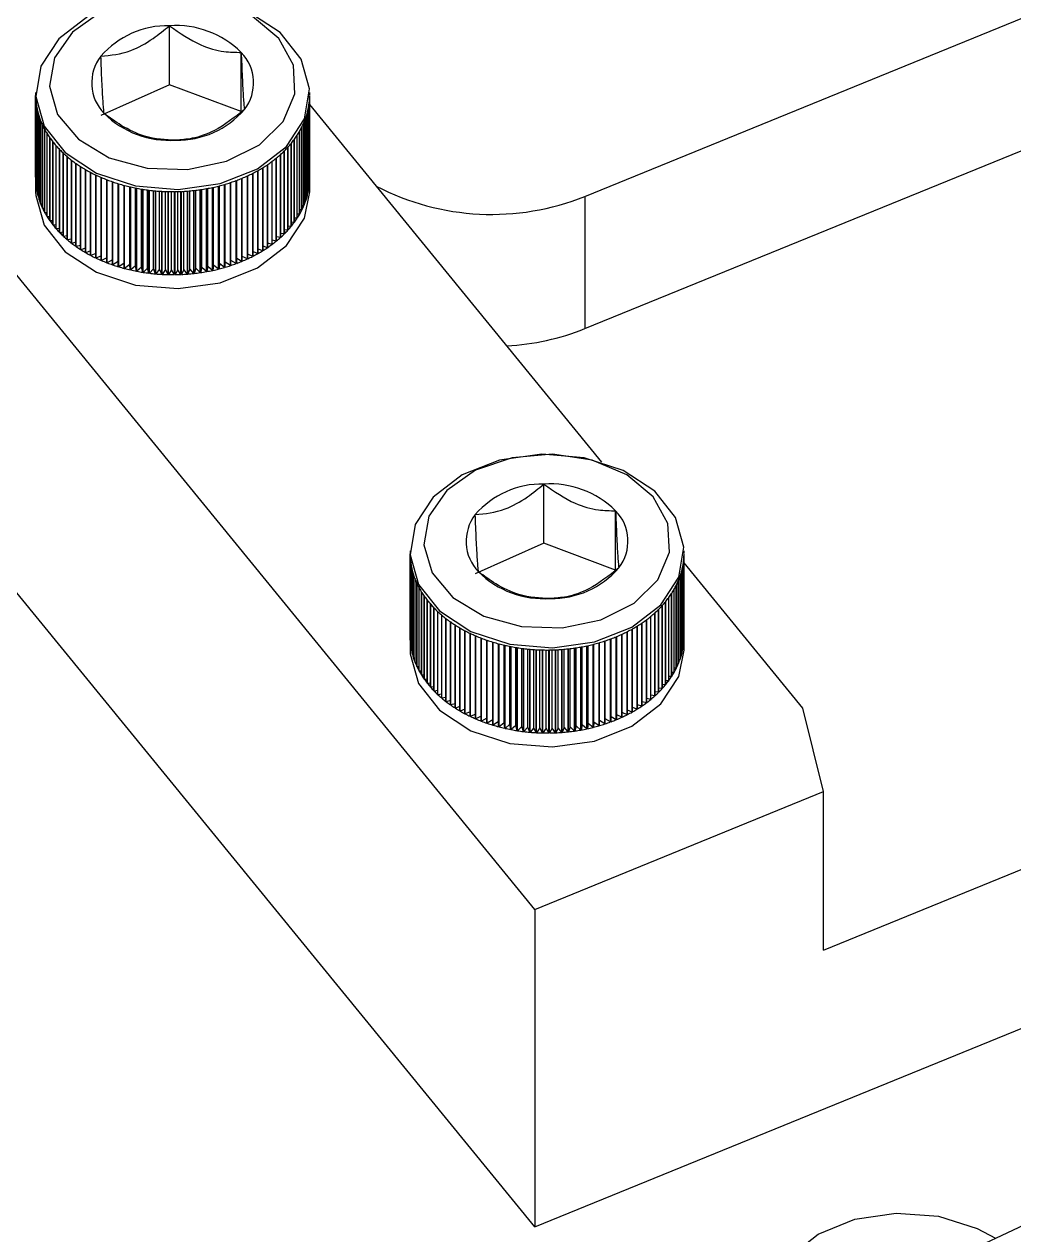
# Model space of a CAD drawing. Header units: inches. Extents: x -3.35 to 3.35, y -2.74 to 2.65.
# Drawn here: x -1.854 to -1.193, y 0.522 to 1.331 of the extents above; entities that cross this region are included whole.
import ezdxf

# ---------------------------------------------------------------- set-up
doc = ezdxf.new("R2010")
doc.units = ezdxf.units.IN
doc.header["$MEASUREMENT"] = 0

msp = doc.modelspace()

# ---------------------------------------------------------------- linework, layer by layer
at = {"color": 7, "linetype": 'Continuous', "lineweight": 25}
for p, q in [((-1.4794, 1.21558), (-0.74328, 1.5161)), ((-1.4794, 1.12719), (-0.74328, 1.42771)), ((-1.75682, 1.28999), (-1.75682, 1.32959)), ((-1.70892, 1.27216), (-1.70892, 1.31176)), ((-1.51296, 0.73929), (-1.96296, 1.29043)), ((-1.75682, 1.28999), (-1.8026, 1.26957)), ((-1.70892, 1.27216), (-1.75682, 1.28999)), ((-1.8462, 1.28487), (-1.8462, 1.28342)), ((-1.8462, 1.22839), (-1.8462, 1.28302)), ((-1.84614, 1.22556), (-1.84614, 1.281)), ((-1.84613, 1.22535), (-1.84613, 1.28079)), ((-1.84588, 1.22254), (-1.84588, 1.27797)), ((-1.84585, 1.22233), (-1.84585, 1.27776)), ((-1.66335, 1.22434), (-1.66335, 1.27978)), ((-1.66333, 1.22455), (-1.66333, 1.27999)), ((-1.66321, 1.22737), (-1.66321, 1.28281)), ((-1.6632, 1.28342), (-1.6632, 1.28487)), ((-1.6632, 1.22758), (-1.6632, 1.28302)), ((-1.84542, 1.21952), (-1.84542, 1.27496)), ((-1.84538, 1.21931), (-1.84538, 1.27475)), ((-1.84476, 1.21652), (-1.84476, 1.27196)), ((-1.8447, 1.21632), (-1.8447, 1.27175)), ((-1.66497, 1.21532), (-1.66497, 1.27076)), ((-1.66492, 1.21553), (-1.66492, 1.27097)), ((-1.66423, 1.21831), (-1.66423, 1.27375)), ((-1.66419, 1.21852), (-1.66419, 1.27395)), ((-1.66369, 1.22132), (-1.66369, 1.27676)), ((-1.66366, 1.22153), (-1.66366, 1.27697)), ((-1.46818, 1.03801), (-1.6632, 1.27686)), ((-1.8439, 1.21355), (-1.8439, 1.26899)), ((-1.84383, 1.21335), (-1.84383, 1.26878)), ((-1.84284, 1.21061), (-1.84284, 1.26605)), ((-1.84276, 1.21041), (-1.84276, 1.26585)), ((-1.84159, 1.20771), (-1.84159, 1.26315)), ((-1.8415, 1.20751), (-1.8415, 1.26295)), ((-1.66837, 1.20655), (-1.66837, 1.26199)), ((-1.66827, 1.20675), (-1.66827, 1.26219)), ((-1.66704, 1.20944), (-1.66704, 1.26487)), ((-1.66696, 1.20964), (-1.66696, 1.26507)), ((-1.66591, 1.21236), (-1.66591, 1.2678)), ((-1.66584, 1.21257), (-1.66584, 1.268)), ((-1.84015, 1.20485), (-1.84015, 1.26029)), ((-1.84005, 1.20466), (-1.84005, 1.26009)), ((-1.83853, 1.20205), (-1.83853, 1.25748)), ((-1.83841, 1.20185), (-1.83841, 1.25729)), ((-1.83671, 1.1993), (-1.83671, 1.25473)), ((-1.83658, 1.19911), (-1.83658, 1.25454)), ((-1.67347, 1.1982), (-1.67347, 1.25364)), ((-1.67334, 1.19839), (-1.67334, 1.25383)), ((-1.67159, 1.20093), (-1.67159, 1.25637)), ((-1.67146, 1.20112), (-1.67146, 1.25656)), ((-1.66989, 1.20371), (-1.66989, 1.25915)), ((-1.66977, 1.20391), (-1.66977, 1.25935)), ((-1.83472, 1.19661), (-1.83472, 1.25205)), ((-1.83458, 1.19642), (-1.83458, 1.25186)), ((-1.83255, 1.19399), (-1.83255, 1.24943)), ((-1.8324, 1.19381), (-1.8324, 1.24925)), ((-1.83022, 1.19145), (-1.83022, 1.24689)), ((-1.83005, 1.19127), (-1.83005, 1.24671)), ((-1.68018, 1.19044), (-1.68018, 1.24588)), ((-1.68001, 1.19062), (-1.68001, 1.24605)), ((-1.67777, 1.19296), (-1.67777, 1.24839)), ((-1.67761, 1.19313), (-1.67761, 1.24857)), ((-1.67554, 1.19554), (-1.67554, 1.25098)), ((-1.67539, 1.19573), (-1.67539, 1.25116)), ((-1.82771, 1.18899), (-1.82771, 1.24442)), ((-1.82753, 1.18882), (-1.82753, 1.24425)), ((-1.82505, 1.18661), (-1.82505, 1.24205)), ((-1.82485, 1.18645), (-1.82485, 1.24188)), ((-1.82223, 1.18432), (-1.82223, 1.23976)), ((-1.82202, 1.18417), (-1.82202, 1.2396)), ((-1.81926, 1.18213), (-1.81926, 1.23757)), ((-1.81905, 1.18198), (-1.81905, 1.23742)), ((-1.68836, 1.18343), (-1.68836, 1.23886)), ((-1.68816, 1.18358), (-1.68816, 1.23902)), ((-1.68548, 1.18567), (-1.68548, 1.24111)), ((-1.68529, 1.18583), (-1.68529, 1.24127)), ((-1.68275, 1.18802), (-1.68275, 1.24345)), ((-1.68257, 1.18818), (-1.68257, 1.24362)), ((-1.81615, 1.18004), (-1.81615, 1.23548)), ((-1.81593, 1.1799), (-1.81593, 1.23534)), ((-1.8129, 1.17806), (-1.8129, 1.2335)), ((-1.81267, 1.17793), (-1.81267, 1.23336)), ((-1.80953, 1.17619), (-1.80953, 1.23162)), ((-1.80929, 1.17606), (-1.80929, 1.2315)), ((-1.80603, 1.17443), (-1.80603, 1.22986)), ((-1.80579, 1.17431), (-1.80579, 1.22974)), ((-1.70481, 1.17375), (-1.70481, 1.22919)), ((-1.70457, 1.17386), (-1.70457, 1.2293)), ((-1.70127, 1.17546), (-1.70127, 1.2309)), ((-1.70103, 1.17558), (-1.70103, 1.23102)), ((-1.69785, 1.17729), (-1.69785, 1.23273)), ((-1.69762, 1.17742), (-1.69762, 1.23286)), ((-1.69455, 1.17923), (-1.69455, 1.23467)), ((-1.69433, 1.17937), (-1.69433, 1.23481)), ((-1.69139, 1.18128), (-1.69139, 1.23671)), ((-1.69117, 1.18142), (-1.69117, 1.23686)), ((-1.84614, 1.22837), (-1.8462, 1.22839)), ((-1.8462, 1.22799), (-1.8462, 1.21862)), ((-1.84588, 1.22529), (-1.84613, 1.22535)), ((-1.84542, 1.22223), (-1.84585, 1.22233)), ((-1.80243, 1.17278), (-1.80243, 1.22822)), ((-1.80217, 1.17267), (-1.80217, 1.22811)), ((-1.79871, 1.17126), (-1.79871, 1.2267)), ((-1.79845, 1.17116), (-1.79845, 1.2266)), ((-1.79491, 1.16987), (-1.79491, 1.2253)), ((-1.79464, 1.16977), (-1.79464, 1.22521)), ((-1.79101, 1.1686), (-1.79101, 1.22403)), ((-1.79074, 1.16851), (-1.79074, 1.22395)), ((-1.78718, 1.17097), (-1.78718, 1.22294)), ((-1.78703, 1.16746), (-1.78703, 1.2229)), ((-1.78675, 1.16738), (-1.78675, 1.22282)), ((-1.78337, 1.16996), (-1.78337, 1.22198)), ((-1.78299, 1.16645), (-1.78299, 1.22189)), ((-1.7827, 1.16639), (-1.7827, 1.22183)), ((-1.77949, 1.16907), (-1.77949, 1.22114)), ((-1.72807, 1.16609), (-1.72807, 1.22152)), ((-1.72779, 1.16615), (-1.72779, 1.22159)), ((-1.72733, 1.16965), (-1.72733, 1.22169)), ((-1.724, 1.16704), (-1.724, 1.22247)), ((-1.72372, 1.16711), (-1.72372, 1.22255)), ((-1.72349, 1.17062), (-1.72349, 1.2226)), ((-1.71999, 1.16812), (-1.71999, 1.22356)), ((-1.71972, 1.1682), (-1.71972, 1.22364)), ((-1.71606, 1.16934), (-1.71606, 1.22478)), ((-1.71579, 1.16943), (-1.71579, 1.22486)), ((-1.71222, 1.17068), (-1.71222, 1.22612)), ((-1.71195, 1.17078), (-1.71195, 1.22622)), ((-1.70846, 1.17215), (-1.70846, 1.22759)), ((-1.70821, 1.17226), (-1.70821, 1.2277)), ((-1.66369, 1.22132), (-1.66419, 1.22121)), ((-1.66335, 1.22434), (-1.66366, 1.22427)), ((-1.66321, 1.22737), (-1.66333, 1.22734)), ((-1.6632, 1.21862), (-1.6632, 1.22799)), ((-1.84476, 1.2192), (-1.84538, 1.21931)), ((-1.8439, 1.2162), (-1.8447, 1.21632)), ((-1.84284, 1.21323), (-1.84383, 1.21335)), ((-1.77888, 1.16558), (-1.77888, 1.22102)), ((-1.77859, 1.16553), (-1.77859, 1.22097)), ((-1.77556, 1.16832), (-1.77556, 1.22043)), ((-1.77471, 1.16485), (-1.77471, 1.22029)), ((-1.77442, 1.16481), (-1.77442, 1.22024)), ((-1.77158, 1.16769), (-1.77158, 1.21983)), ((-1.77051, 1.16426), (-1.77051, 1.2197)), ((-1.77021, 1.16422), (-1.77021, 1.21966)), ((-1.76756, 1.1672), (-1.76756, 1.21937)), ((-1.76626, 1.1638), (-1.76626, 1.21924)), ((-1.76597, 1.16378), (-1.76597, 1.21922)), ((-1.76352, 1.16684), (-1.76352, 1.21902)), ((-1.762, 1.16349), (-1.762, 1.21893)), ((-1.7617, 1.16348), (-1.7617, 1.21891)), ((-1.75946, 1.16661), (-1.75946, 1.21881)), ((-1.75771, 1.16332), (-1.75771, 1.21876)), ((-1.75742, 1.16331), (-1.75742, 1.21875)), ((-1.75538, 1.16652), (-1.75538, 1.21872)), ((-1.75342, 1.16329), (-1.75342, 1.21873)), ((-1.75313, 1.1633), (-1.75313, 1.21873)), ((-1.75131, 1.16657), (-1.75131, 1.21877)), ((-1.74914, 1.16341), (-1.74914, 1.21884)), ((-1.74884, 1.16342), (-1.74884, 1.21886)), ((-1.74724, 1.16675), (-1.74724, 1.21894)), ((-1.74486, 1.16366), (-1.74486, 1.2191)), ((-1.74457, 1.16368), (-1.74457, 1.21912)), ((-1.74319, 1.16706), (-1.74319, 1.21924)), ((-1.74061, 1.16406), (-1.74061, 1.2195)), ((-1.74031, 1.16409), (-1.74031, 1.21953)), ((-1.73916, 1.16751), (-1.73916, 1.21966)), ((-1.73639, 1.1646), (-1.73639, 1.22003)), ((-1.73609, 1.16464), (-1.73609, 1.22008)), ((-1.73517, 1.16809), (-1.73517, 1.22021)), ((-1.7322, 1.16527), (-1.7322, 1.22071)), ((-1.73192, 1.16532), (-1.73192, 1.22076)), ((-1.73122, 1.16881), (-1.73122, 1.22089)), ((-1.66497, 1.21532), (-1.66584, 1.2152)), ((-1.66423, 1.21831), (-1.66492, 1.21819)), ((-1.4794, 1.21558), (-1.4794, 1.12719)), ((-1.84159, 1.21031), (-1.84276, 1.21041)), ((-1.84015, 1.20744), (-1.8415, 1.20751)), ((-1.66837, 1.20655), (-1.66977, 1.2065)), ((-1.66704, 1.20944), (-1.66827, 1.20935)), ((-1.66591, 1.21236), (-1.66696, 1.21225)), ((-1.83853, 1.20463), (-1.84005, 1.20466)), ((-1.83671, 1.20188), (-1.83841, 1.20185)), ((-1.83472, 1.1992), (-1.83658, 1.19911)), ((-1.67347, 1.1982), (-1.67539, 1.19832)), ((-1.67159, 1.20093), (-1.67334, 1.20098)), ((-1.66989, 1.20371), (-1.67146, 1.20371)), ((-1.83255, 1.19659), (-1.83458, 1.19642)), ((-1.83022, 1.19407), (-1.8324, 1.19381)), ((-1.82771, 1.19163), (-1.83005, 1.19127)), ((-1.82505, 1.18928), (-1.82753, 1.18882)), ((-1.68018, 1.19044), (-1.68257, 1.19084)), ((-1.67777, 1.19296), (-1.68001, 1.19324)), ((-1.67554, 1.19554), (-1.67761, 1.19574)), ((-1.82223, 1.18703), (-1.82485, 1.18645)), ((-1.81926, 1.18489), (-1.82202, 1.18417)), ((-1.81615, 1.18285), (-1.81905, 1.18198)), ((-1.8129, 1.18093), (-1.81593, 1.1799)), ((-1.69139, 1.18128), (-1.69433, 1.18219)), ((-1.68836, 1.18343), (-1.69117, 1.18419)), ((-1.68548, 1.18567), (-1.68816, 1.18631)), ((-1.68275, 1.18802), (-1.68529, 1.18852)), ((-1.80953, 1.17912), (-1.81267, 1.17793)), ((-1.80603, 1.17744), (-1.80929, 1.17606)), ((-1.80243, 1.17589), (-1.80579, 1.17431)), ((-1.79871, 1.17447), (-1.80217, 1.17267)), ((-1.79491, 1.17319), (-1.79845, 1.17116)), ((-1.71222, 1.17068), (-1.71579, 1.1728)), ((-1.70846, 1.17215), (-1.71195, 1.17403)), ((-1.70481, 1.17375), (-1.70821, 1.1754)), ((-1.70127, 1.17546), (-1.70457, 1.17691)), ((-1.69785, 1.17729), (-1.70103, 1.17855)), ((-1.69455, 1.17923), (-1.69762, 1.18031)), ((-1.79101, 1.17206), (-1.79464, 1.16977)), ((-1.78718, 1.17097), (-1.79074, 1.16851)), ((-1.78703, 1.16746), (-1.78718, 1.17097)), ((-1.78337, 1.16996), (-1.78675, 1.16738)), ((-1.78299, 1.16645), (-1.78337, 1.16996)), ((-1.77949, 1.16907), (-1.7827, 1.16639)), ((-1.77888, 1.16558), (-1.77949, 1.16907)), ((-1.77556, 1.16832), (-1.77859, 1.16553)), ((-1.77471, 1.16485), (-1.77556, 1.16832)), ((-1.77158, 1.16769), (-1.77442, 1.16481)), ((-1.77051, 1.16426), (-1.77158, 1.16769)), ((-1.76756, 1.1672), (-1.77021, 1.16422)), ((-1.76626, 1.1638), (-1.76756, 1.1672)), ((-1.76352, 1.16684), (-1.76597, 1.16378)), ((-1.762, 1.16349), (-1.76352, 1.16684)), ((-1.75946, 1.16661), (-1.7617, 1.16348)), ((-1.75771, 1.16332), (-1.75946, 1.16661)), ((-1.75538, 1.16652), (-1.75742, 1.16331)), ((-1.75342, 1.16329), (-1.75538, 1.16652)), ((-1.75131, 1.16657), (-1.75313, 1.1633)), ((-1.74914, 1.16341), (-1.75131, 1.16657)), ((-1.74724, 1.16675), (-1.74884, 1.16342)), ((-1.74486, 1.16366), (-1.74724, 1.16675)), ((-1.74319, 1.16706), (-1.74457, 1.16368)), ((-1.74061, 1.16406), (-1.74319, 1.16706)), ((-1.73916, 1.16751), (-1.74031, 1.16409)), ((-1.73639, 1.1646), (-1.73916, 1.16751)), ((-1.73517, 1.16809), (-1.73609, 1.16464)), ((-1.7322, 1.16527), (-1.73517, 1.16809)), ((-1.73122, 1.16881), (-1.73192, 1.16532)), ((-1.72807, 1.16609), (-1.73122, 1.16881)), ((-1.72733, 1.16965), (-1.72779, 1.16615)), ((-1.724, 1.16704), (-1.72733, 1.16965)), ((-1.72349, 1.17062), (-1.72372, 1.16711)), ((-1.71999, 1.16812), (-1.72349, 1.17062)), ((-1.71606, 1.16934), (-1.71972, 1.17171)), ((-1.32009, 0.71196), (-0.32416, 1.11855)), ((-1.51296, 0.52716), (-1.96296, 1.0783)), ((-1.50682, 0.9838), (-1.50682, 1.0234)), ((-1.45892, 0.96597), (-1.45892, 1.00557)), ((-1.5962, 0.97869), (-1.5962, 0.97724)), ((-1.50682, 0.9838), (-1.5526, 0.96339)), ((-1.45892, 0.96597), (-1.50682, 0.9838)), ((-1.4132, 0.97724), (-1.4132, 0.97869)), ((-1.5962, 0.9222), (-1.5962, 0.97684)), ((-1.59614, 0.91938), (-1.59614, 0.97482)), ((-1.59613, 0.91917), (-1.59613, 0.97461)), ((-1.59588, 0.91635), (-1.59588, 0.97179)), ((-1.59585, 0.91614), (-1.59585, 0.97158)), ((-1.41369, 0.91513), (-1.41369, 0.97057)), ((-1.41366, 0.91534), (-1.41366, 0.97078)), ((-1.41335, 0.91816), (-1.41335, 0.97359)), ((-1.41333, 0.91837), (-1.41333, 0.9738)), ((-1.41321, 0.92119), (-1.41321, 0.97662)), ((-1.4132, 0.9214), (-1.4132, 0.97684)), ((-1.33395, 0.87361), (-1.4132, 0.97068)), ((-1.59542, 0.91333), (-1.59542, 0.96877)), ((-1.59538, 0.91313), (-1.59538, 0.96856)), ((-1.59476, 0.91034), (-1.59476, 0.96577)), ((-1.5947, 0.91013), (-1.5947, 0.96557)), ((-1.5939, 0.90737), (-1.5939, 0.9628)), ((-1.59383, 0.90716), (-1.59383, 0.9626)), ((-1.41497, 0.90914), (-1.41497, 0.96457)), ((-1.41492, 0.90934), (-1.41492, 0.96478)), ((-1.41423, 0.91212), (-1.41423, 0.96756)), ((-1.41419, 0.91233), (-1.41419, 0.96777)), ((-1.59284, 0.90443), (-1.59284, 0.95986)), ((-1.59276, 0.90422), (-1.59276, 0.95966)), ((-1.59159, 0.90152), (-1.59159, 0.95696)), ((-1.5915, 0.90132), (-1.5915, 0.95676)), ((-1.41837, 0.90036), (-1.41837, 0.9558)), ((-1.41827, 0.90056), (-1.41827, 0.956)), ((-1.41704, 0.90325), (-1.41704, 0.95869)), ((-1.41696, 0.90345), (-1.41696, 0.95889)), ((-1.41591, 0.90618), (-1.41591, 0.96161)), ((-1.41584, 0.90638), (-1.41584, 0.96182)), ((-1.59015, 0.89867), (-1.59015, 0.9541)), ((-1.59005, 0.89847), (-1.59005, 0.95391)), ((-1.58853, 0.89586), (-1.58853, 0.9513)), ((-1.58841, 0.89567), (-1.58841, 0.9511)), ((-1.58671, 0.89311), (-1.58671, 0.94855)), ((-1.58658, 0.89292), (-1.58658, 0.94836)), ((-1.42347, 0.89202), (-1.42347, 0.94745)), ((-1.42334, 0.8922), (-1.42334, 0.94764)), ((-1.42159, 0.89474), (-1.42159, 0.95018)), ((-1.42146, 0.89493), (-1.42146, 0.95037)), ((-1.41989, 0.89753), (-1.41989, 0.95296)), ((-1.41977, 0.89772), (-1.41977, 0.95316)), ((-1.58472, 0.89042), (-1.58472, 0.94586)), ((-1.58458, 0.89024), (-1.58458, 0.94568)), ((-1.58255, 0.8878), (-1.58255, 0.94324)), ((-1.5824, 0.88763), (-1.5824, 0.94306)), ((-1.58022, 0.88526), (-1.58022, 0.9407)), ((-1.58005, 0.88509), (-1.58005, 0.94053)), ((-1.57771, 0.8828), (-1.57771, 0.93824)), ((-1.57753, 0.88263), (-1.57753, 0.93807)), ((-1.43018, 0.88426), (-1.43018, 0.9397)), ((-1.43001, 0.88443), (-1.43001, 0.93987)), ((-1.42777, 0.88677), (-1.42777, 0.94221)), ((-1.42761, 0.88695), (-1.42761, 0.94238)), ((-1.42554, 0.88936), (-1.42554, 0.94479)), ((-1.42539, 0.88954), (-1.42539, 0.94498)), ((-1.57505, 0.88042), (-1.57505, 0.93586)), ((-1.57485, 0.88026), (-1.57485, 0.9357)), ((-1.57223, 0.87814), (-1.57223, 0.93357)), ((-1.57202, 0.87798), (-1.57202, 0.93342)), ((-1.56926, 0.87595), (-1.56926, 0.93138)), ((-1.56905, 0.8758), (-1.56905, 0.93124)), ((-1.44139, 0.87509), (-1.44139, 0.93053)), ((-1.44117, 0.87524), (-1.44117, 0.93067)), ((-1.43836, 0.87724), (-1.43836, 0.93268)), ((-1.43816, 0.87739), (-1.43816, 0.93283)), ((-1.43548, 0.87949), (-1.43548, 0.93493)), ((-1.43529, 0.87965), (-1.43529, 0.93509)), ((-1.43275, 0.88183), (-1.43275, 0.93727)), ((-1.43257, 0.882), (-1.43257, 0.93743)), ((-1.59614, 0.92218), (-1.5962, 0.9222)), ((-1.56615, 0.87386), (-1.56615, 0.92929)), ((-1.56593, 0.87372), (-1.56593, 0.92915)), ((-1.5629, 0.87187), (-1.5629, 0.92731)), ((-1.56267, 0.87174), (-1.56267, 0.92718)), ((-1.55953, 0.87), (-1.55953, 0.92544)), ((-1.55929, 0.86987), (-1.55929, 0.92531)), ((-1.55603, 0.86824), (-1.55603, 0.92368)), ((-1.55579, 0.86812), (-1.55579, 0.92356)), ((-1.55243, 0.8666), (-1.55243, 0.92203)), ((-1.55217, 0.86649), (-1.55217, 0.92192)), ((-1.45481, 0.86756), (-1.45481, 0.923)), ((-1.45457, 0.86768), (-1.45457, 0.92311)), ((-1.45127, 0.86928), (-1.45127, 0.92471)), ((-1.45103, 0.8694), (-1.45103, 0.92484)), ((-1.44785, 0.8711), (-1.44785, 0.92654)), ((-1.44762, 0.87124), (-1.44762, 0.92667)), ((-1.44455, 0.87304), (-1.44455, 0.92848)), ((-1.44433, 0.87318), (-1.44433, 0.92862)), ((-1.5962, 0.9218), (-1.5962, 0.91243)), ((-1.59588, 0.9191), (-1.59613, 0.91917)), ((-1.59542, 0.91604), (-1.59585, 0.91614)), ((-1.54871, 0.86508), (-1.54871, 0.92051)), ((-1.54845, 0.86497), (-1.54845, 0.92041)), ((-1.54491, 0.86368), (-1.54491, 0.91912)), ((-1.54464, 0.86359), (-1.54464, 0.91902)), ((-1.54101, 0.86241), (-1.54101, 0.91785)), ((-1.54074, 0.86233), (-1.54074, 0.91776)), ((-1.53718, 0.86479), (-1.53718, 0.91675)), ((-1.53703, 0.86127), (-1.53703, 0.91671)), ((-1.53675, 0.8612), (-1.53675, 0.91664)), ((-1.53337, 0.86377), (-1.53337, 0.91579)), ((-1.53299, 0.86027), (-1.53299, 0.91571)), ((-1.5327, 0.8602), (-1.5327, 0.91564)), ((-1.52949, 0.86289), (-1.52949, 0.91496)), ((-1.52888, 0.8594), (-1.52888, 0.91484)), ((-1.52859, 0.85934), (-1.52859, 0.91478)), ((-1.52556, 0.86213), (-1.52556, 0.91424)), ((-1.52471, 0.85867), (-1.52471, 0.9141)), ((-1.52442, 0.85862), (-1.52442, 0.91406)), ((-1.48639, 0.85841), (-1.48639, 0.91385)), ((-1.48609, 0.85845), (-1.48609, 0.91389)), ((-1.48517, 0.86191), (-1.48517, 0.91403)), ((-1.4822, 0.85909), (-1.4822, 0.91452)), ((-1.48192, 0.85914), (-1.48192, 0.91458)), ((-1.48122, 0.86262), (-1.48122, 0.9147)), ((-1.47807, 0.8599), (-1.47807, 0.91534)), ((-1.47779, 0.85996), (-1.47779, 0.9154)), ((-1.47733, 0.86346), (-1.47733, 0.9155)), ((-1.474, 0.86085), (-1.474, 0.91629)), ((-1.47372, 0.86092), (-1.47372, 0.91636)), ((-1.47349, 0.86443), (-1.47349, 0.91642)), ((-1.46999, 0.86194), (-1.46999, 0.91737)), ((-1.46972, 0.86202), (-1.46972, 0.91745)), ((-1.46606, 0.86315), (-1.46606, 0.91859)), ((-1.46579, 0.86324), (-1.46579, 0.91868)), ((-1.46222, 0.8645), (-1.46222, 0.91993)), ((-1.46195, 0.8646), (-1.46195, 0.92003)), ((-1.45846, 0.86597), (-1.45846, 0.92141)), ((-1.45821, 0.86608), (-1.45821, 0.92151)), ((-1.41369, 0.91513), (-1.41419, 0.91503)), ((-1.41335, 0.91816), (-1.41366, 0.91808)), ((-1.41321, 0.92119), (-1.41333, 0.92115)), ((-1.4132, 0.91243), (-1.4132, 0.9218)), ((-1.59476, 0.91301), (-1.59538, 0.91313)), ((-1.5939, 0.91001), (-1.5947, 0.91013)), ((-1.59284, 0.90705), (-1.59383, 0.90716)), ((-1.52158, 0.8615), (-1.52158, 0.91365)), ((-1.52051, 0.85807), (-1.52051, 0.91351)), ((-1.52021, 0.85804), (-1.52021, 0.91347)), ((-1.51756, 0.86101), (-1.51756, 0.91318)), ((-1.51626, 0.85762), (-1.51626, 0.91306)), ((-1.51597, 0.85759), (-1.51597, 0.91303)), ((-1.51352, 0.86065), (-1.51352, 0.91284)), ((-1.512, 0.85731), (-1.512, 0.91274)), ((-1.5117, 0.85729), (-1.5117, 0.91273)), ((-1.50946, 0.86043), (-1.50946, 0.91262)), ((-1.50771, 0.85713), (-1.50771, 0.91257)), ((-1.50742, 0.85713), (-1.50742, 0.91257)), ((-1.50538, 0.86034), (-1.50538, 0.91254)), ((-1.50342, 0.85711), (-1.50342, 0.91254)), ((-1.50313, 0.85711), (-1.50313, 0.91255)), ((-1.50131, 0.86038), (-1.50131, 0.91258)), ((-1.49914, 0.85722), (-1.49914, 0.91266)), ((-1.49884, 0.85723), (-1.49884, 0.91267)), ((-1.49724, 0.86056), (-1.49724, 0.91275)), ((-1.49486, 0.85747), (-1.49486, 0.91291)), ((-1.49457, 0.8575), (-1.49457, 0.91294)), ((-1.49319, 0.86088), (-1.49319, 0.91305)), ((-1.49061, 0.85787), (-1.49061, 0.91331)), ((-1.49031, 0.8579), (-1.49031, 0.91334)), ((-1.48916, 0.86132), (-1.48916, 0.91348)), ((-1.41591, 0.90618), (-1.41696, 0.90606)), ((-1.41497, 0.90914), (-1.41584, 0.90901)), ((-1.41423, 0.91212), (-1.41492, 0.912)), ((-1.59159, 0.90413), (-1.59276, 0.90422)), ((-1.59015, 0.90126), (-1.5915, 0.90132)), ((-1.58853, 0.89844), (-1.59005, 0.89847)), ((-1.41837, 0.90036), (-1.41977, 0.90031)), ((-1.41704, 0.90325), (-1.41827, 0.90316)), ((-1.58671, 0.8957), (-1.58841, 0.89567)), ((-1.58472, 0.89301), (-1.58658, 0.89292)), ((-1.58255, 0.89041), (-1.58458, 0.89024)), ((-1.42554, 0.88936), (-1.42761, 0.88956)), ((-1.42347, 0.89202), (-1.42539, 0.89214)), ((-1.42159, 0.89474), (-1.42334, 0.89479)), ((-1.41989, 0.89753), (-1.42146, 0.89752)), ((-1.58022, 0.88788), (-1.5824, 0.88763)), ((-1.57771, 0.88544), (-1.58005, 0.88509)), ((-1.57505, 0.8831), (-1.57753, 0.88263)), ((-1.43275, 0.88183), (-1.43529, 0.88233)), ((-1.43018, 0.88426), (-1.43257, 0.88465)), ((-1.42777, 0.88677), (-1.43001, 0.88706)), ((-1.57223, 0.88085), (-1.57485, 0.88026)), ((-1.56926, 0.8787), (-1.57202, 0.87798)), ((-1.56615, 0.87666), (-1.56905, 0.8758)), ((-1.5629, 0.87474), (-1.56593, 0.87372)), ((-1.44455, 0.87304), (-1.44762, 0.87412)), ((-1.44139, 0.87509), (-1.44433, 0.87601)), ((-1.43836, 0.87724), (-1.44117, 0.87801)), ((-1.43548, 0.87949), (-1.43816, 0.88012)), ((-1.32009, 0.81803), (-1.33395, 0.87361)), ((-1.55953, 0.87293), (-1.56267, 0.87174)), ((-1.55603, 0.87125), (-1.55929, 0.86987)), ((-1.55243, 0.8697), (-1.55579, 0.86812)), ((-1.54871, 0.86828), (-1.55217, 0.86649)), ((-1.54491, 0.86701), (-1.54845, 0.86497)), ((-1.54101, 0.86587), (-1.54464, 0.86359)), ((-1.46606, 0.86315), (-1.46972, 0.86553)), ((-1.46222, 0.8645), (-1.46579, 0.86661)), ((-1.45846, 0.86597), (-1.46195, 0.86784)), ((-1.45481, 0.86756), (-1.45821, 0.86921)), ((-1.45127, 0.86928), (-1.45457, 0.87072)), ((-1.44785, 0.8711), (-1.45103, 0.87236)), ((-1.53718, 0.86479), (-1.54074, 0.86233)), ((-1.53703, 0.86127), (-1.53718, 0.86479)), ((-1.53337, 0.86377), (-1.53675, 0.8612)), ((-1.53299, 0.86027), (-1.53337, 0.86377)), ((-1.52949, 0.86289), (-1.5327, 0.8602)), ((-1.52888, 0.8594), (-1.52949, 0.86289)), ((-1.52556, 0.86213), (-1.52859, 0.85934)), ((-1.52471, 0.85867), (-1.52556, 0.86213)), ((-1.52158, 0.8615), (-1.52442, 0.85862)), ((-1.52051, 0.85807), (-1.52158, 0.8615)), ((-1.51756, 0.86101), (-1.52021, 0.85804)), ((-1.51626, 0.85762), (-1.51756, 0.86101)), ((-1.51352, 0.86065), (-1.51597, 0.85759)), ((-1.512, 0.85731), (-1.51352, 0.86065)), ((-1.50946, 0.86043), (-1.5117, 0.85729)), ((-1.50771, 0.85713), (-1.50946, 0.86043)), ((-1.50538, 0.86034), (-1.50742, 0.85713)), ((-1.50342, 0.85711), (-1.50538, 0.86034)), ((-1.50131, 0.86038), (-1.50313, 0.85711)), ((-1.49914, 0.85722), (-1.50131, 0.86038)), ((-1.49724, 0.86056), (-1.49884, 0.85723)), ((-1.49486, 0.85747), (-1.49724, 0.86056)), ((-1.49319, 0.86088), (-1.49457, 0.8575)), ((-1.49061, 0.85787), (-1.49319, 0.86088)), ((-1.48916, 0.86132), (-1.49031, 0.8579)), ((-1.48639, 0.85841), (-1.48916, 0.86132)), ((-1.48517, 0.86191), (-1.48609, 0.85845)), ((-1.4822, 0.85909), (-1.48517, 0.86191)), ((-1.48122, 0.86262), (-1.48192, 0.85914)), ((-1.47807, 0.8599), (-1.48122, 0.86262)), ((-1.47733, 0.86346), (-1.47779, 0.85996)), ((-1.474, 0.86085), (-1.47733, 0.86346)), ((-1.47349, 0.86443), (-1.47372, 0.86092)), ((-1.46999, 0.86194), (-1.47349, 0.86443)), ((-1.51296, 0.73929), (-1.32009, 0.81803)), ((-1.32009, 0.71196), (-1.32009, 0.81803)), ((-1.51296, 0.52716), (-0.94428, 0.75932)), ((-1.51296, 0.73929), (-1.51296, 0.52716)), ((-1.02636, 0.60382), (-1.75322, 0.26142))]:
    msp.add_line(p, q, dxfattribs=at)
at = {"color": 7, "linetype": 'Continuous', "lineweight": 25, "flags": 128}
for points in [[(-1.84613, 1.28235), (-1.84055, 1.26249), (-1.82657, 1.24483), (-1.80555, 1.23108), (-1.77956, 1.22261), (-1.75113, 1.22022), (-1.72305, 1.22417), (-1.69807, 1.23405), (-1.67863, 1.24892), (-1.66664, 1.2673), (-1.66327, 1.2874), (-1.66885, 1.30725), (-1.68283, 1.32492), (-1.70385, 1.33866), (-1.72985, 1.34714), (-1.75828, 1.34952), (-1.78635, 1.34558), (-1.81133, 1.33569), (-1.83077, 1.32083), (-1.84276, 1.30245), (-1.84613, 1.28235)], [(-1.83699, 1.28907), (-1.83149, 1.2703), (-1.81766, 1.25381), (-1.79702, 1.24139), (-1.77179, 1.23438), (-1.7447, 1.23354), (-1.7187, 1.23897), (-1.69661, 1.25007), (-1.6808, 1.26565), (-1.67301, 1.28401), (-1.67407, 1.30316), (-1.68386, 1.32104), (-1.70134, 1.33569), (-1.72459, 1.34554), (-1.75111, 1.34952), (-1.77802, 1.34719), (-1.8024, 1.33881), (-1.82161, 1.32529), (-1.83358, 1.30809), (-1.83699, 1.28907)], [(-1.8462, 1.21862), (-1.84613, 1.21609), (-1.84055, 1.19624), (-1.82657, 1.17857), (-1.80555, 1.16483), (-1.77956, 1.15635), (-1.75113, 1.15397), (-1.72305, 1.15791), (-1.69807, 1.1678), (-1.67863, 1.18266), (-1.66664, 1.20104), (-1.6632, 1.21862)], [(-1.59613, 0.97616), (-1.59055, 0.95631), (-1.57657, 0.93864), (-1.55555, 0.9249), (-1.52956, 0.91642), (-1.50113, 0.91404), (-1.47305, 0.91798), (-1.44807, 0.92787), (-1.42863, 0.94273), (-1.41664, 0.96111), (-1.41327, 0.98121), (-1.41885, 1.00107), (-1.43283, 1.01873), (-1.45385, 1.03248), (-1.47985, 1.04095), (-1.50828, 1.04334), (-1.53635, 1.03939), (-1.56133, 1.02951), (-1.58077, 1.01464), (-1.59276, 0.99626), (-1.59613, 0.97616)], [(-1.58699, 0.98288), (-1.58149, 0.96411), (-1.56766, 0.94762), (-1.54702, 0.9352), (-1.52179, 0.92819), (-1.4947, 0.92736), (-1.4687, 0.93278), (-1.44661, 0.94389), (-1.4308, 0.95946), (-1.42301, 0.97782), (-1.42407, 0.99698), (-1.43386, 1.01485), (-1.45134, 1.02951), (-1.47459, 1.03936), (-1.50111, 1.04333), (-1.52802, 1.041), (-1.5524, 1.03262), (-1.57161, 1.0191), (-1.58358, 1.0019), (-1.58699, 0.98288)], [(-1.5962, 0.91243), (-1.59613, 0.9099), (-1.59055, 0.89005), (-1.57657, 0.87239), (-1.55555, 0.85864), (-1.52956, 0.85016), (-1.50113, 0.84778), (-1.47305, 0.85172), (-1.44807, 0.86161), (-1.42863, 0.87647), (-1.41664, 0.89486), (-1.4132, 0.91243)], [(-1.35179, 0.45052), (-1.35717, 0.46915), (-1.35421, 0.48907), (-1.34268, 0.50737), (-1.32373, 0.52226), (-1.29919, 0.53228), (-1.27148, 0.53644), (-1.24331, 0.53435), (-1.21742, 0.5262), (-1.20529, 0.51953)]]:
    msp.add_lwpolyline(points, dxfattribs=at)
at = {"color": 7, "linetype": 'Continuous', "lineweight": 25}
for centre, radius, start, end in [((-1.75791, 1.27051), 0.05909, 88.93524, 139.13291), ((-1.75273, 1.26731), 0.06241, 45.41445, 93.75317), ((-1.72982, 1.29142), 0.02916, 322.10917, 44.2172), ((-1.77959, 1.29126), 0.02916, 142.10917, 224.2172), ((-1.80043, 1.28342), 0.04577, 179.49777, 183.03223), ((-1.80018, 1.28344), 0.04602, 183.29711, 186.8187), ((-1.79963, 1.28351), 0.04658, 187.08199, 190.57569), ((-1.70938, 1.28345), 0.04618, 351.92223, 355.43613), ((-1.70903, 1.28343), 0.04582, 355.70061, 359.23248), ((-1.79879, 1.28367), 0.04743, 190.83625, 194.28798), ((-1.79768, 1.28395), 0.04858, 194.54478, 197.94184), ((-1.75667, 1.31538), 0.06241, 225.41445, 273.75317), ((-1.75149, 1.31218), 0.05909, 268.93524, 319.13291), ((-1.71215, 1.28408), 0.04903, 340.85274, 344.22899), ((-1.71095, 1.28375), 0.04778, 344.48432, 347.91913), ((-1.71002, 1.28355), 0.04683, 348.17854, 351.65973), ((-1.79631, 1.2844), 0.05002, 198.19397, 201.52535), ((-1.7947, 1.28504), 0.05175, 201.77203, 205.02862), ((-1.79287, 1.2859), 0.05377, 205.26925, 208.44392), ((-1.71718, 1.28624), 0.05451, 330.43584, 333.5819), ((-1.71529, 1.2853), 0.0524, 333.8204, 337.05032), ((-1.71361, 1.28459), 0.05057, 337.29504, 340.60235), ((-1.79086, 1.287), 0.05606, 208.67805, 211.76563), ((-1.78869, 1.28834), 0.05862, 211.99295, 214.99016), ((-1.7864, 1.28996), 0.06142, 215.21051, 218.11574), ((-1.7238, 1.29056), 0.06241, 320.86228, 323.7367), ((-1.72147, 1.28885), 0.05953, 323.95471, 326.92128), ((-1.71925, 1.28742), 0.05689, 327.14629, 330.20396), ((-1.78401, 1.29184), 0.06446, 218.32908, 221.14223), ((-1.78156, 1.29398), 0.06772, 221.34862, 224.07086), ((-1.77909, 1.29639), 0.07117, 224.27046, 226.904), ((-1.73114, 1.29725), 0.07236, 312.17032, 314.77489), ((-1.72867, 1.29476), 0.06885, 314.97226, 317.66458), ((-1.72621, 1.29253), 0.06552, 317.86868, 320.65127), ((-1.77662, 1.29903), 0.07478, 227.09702, 229.64493), ((-1.77419, 1.3019), 0.07854, 229.83162, 232.29759), ((-1.77183, 1.30496), 0.08241, 232.47828, 234.86647), ((-1.76957, 1.30819), 0.08635, 235.0415, 237.3564), ((-1.73834, 1.30603), 0.08372, 304.29324, 306.65643), ((-1.73601, 1.3029), 0.07982, 306.8352, 309.2747), ((-1.7336, 1.29997), 0.07602, 309.45935, 311.97945), ((-1.76742, 1.31155), 0.09034, 237.52612, 239.77245), ((-1.76542, 1.315), 0.09432, 239.93722, 242.11978), ((-1.76358, 1.31849), 0.09827, 242.27997, 244.40365), ((-1.76191, 1.32199), 0.10215, 244.55963, 246.62925), ((-1.74802, 1.32315), 0.10342, 292.63937, 294.69202), ((-1.74641, 1.31966), 0.09958, 294.84667, 296.95175), ((-1.74462, 1.31616), 0.09565, 297.11049, 299.27285), ((-1.74267, 1.31269), 0.09167, 299.43605, 301.66053), ((-1.74057, 1.3093), 0.08768, 301.82856, 304.12002), ((-1.80043, 1.22799), 0.04577, 179.49777, 183.03223), ((-1.80018, 1.228), 0.04602, 183.29711, 186.8187), ((-1.79963, 1.22807), 0.04658, 187.08199, 190.57569), ((-1.76042, 1.32544), 0.10591, 246.78138, 248.80176), ((-1.75912, 1.3288), 0.10951, 248.95039, 250.92623), ((-1.75801, 1.33202), 0.11291, 251.07172, 253.00763), ((-1.75709, 1.33505), 0.11608, 253.15032, 255.05081), ((-1.75634, 1.33785), 0.11898, 255.19104, 257.0605), ((-1.75576, 1.34039), 0.12158, 257.19858, 259.04132), ((-1.7538, 1.34117), 0.12238, 280.30264, 282.13739), ((-1.75328, 1.33873), 0.11989, 282.27482, 284.13489), ((-1.75259, 1.33601), 0.11708, 284.27436, 286.164), ((-1.75172, 1.33305), 0.114, 286.30583, 288.22941), ((-1.75068, 1.32989), 0.11067, 288.37393, 290.33592), ((-1.74944, 1.32657), 0.10713, 290.48347, 292.48845), ((-1.71002, 1.22811), 0.04683, 348.17854, 351.65973), ((-1.70938, 1.22802), 0.04618, 351.92223, 355.43613), ((-1.70903, 1.22799), 0.04582, 355.70061, 359.23248), ((-1.54166, 1.37016), 0.16665, 242.44216, 291.93761), ((-1.79879, 1.22823), 0.04743, 190.83625, 194.28798), ((-1.79768, 1.22852), 0.04858, 194.54478, 197.94184), ((-1.79631, 1.22896), 0.05002, 198.19397, 201.52535), ((-1.75533, 1.34261), 0.12385, 259.17757, 260.99777), ((-1.75504, 1.34449), 0.12575, 261.1325, 262.93428), ((-1.75485, 1.346), 0.12727, 263.06778, 264.85517), ((-1.75475, 1.34712), 0.12839, 264.98775, 266.76472), ((-1.75471, 1.34782), 0.1291, 266.89668, 268.66714), ((-1.7547, 1.34811), 0.12939, 268.79877, 270.56664), ((-1.7547, 1.34797), 0.12924, 270.69821, 272.46738), ((-1.75467, 1.3474), 0.12868, 272.5992, 274.37355), ((-1.7546, 1.34642), 0.12769, 274.5059, 276.28936), ((-1.75444, 1.34504), 0.1263, 276.42253, 278.21905), ((-1.75419, 1.34328), 0.12452, 278.35334, 280.16694), ((-1.71215, 1.22865), 0.04903, 340.85274, 344.22899), ((-1.71095, 1.22831), 0.04778, 344.48432, 347.91913), ((-1.7947, 1.22961), 0.05175, 201.77203, 205.02862), ((-1.79287, 1.23046), 0.05377, 205.26925, 208.44392), ((-1.71718, 1.2308), 0.05451, 330.43584, 333.5819), ((-1.71529, 1.22987), 0.0524, 333.8204, 337.05032), ((-1.71361, 1.22916), 0.05057, 337.29504, 340.60235), ((-1.79086, 1.23156), 0.05606, 208.67805, 211.76563), ((-1.78869, 1.23291), 0.05862, 211.99295, 214.99016), ((-1.7864, 1.23452), 0.06142, 215.21051, 218.11574), ((-1.7238, 1.23512), 0.06241, 320.86228, 323.7367), ((-1.72147, 1.23342), 0.05953, 323.95471, 326.92128), ((-1.71925, 1.23198), 0.05689, 327.14629, 330.20396), ((-1.78401, 1.2364), 0.06446, 218.32908, 221.14223), ((-1.78156, 1.23855), 0.06772, 221.34862, 224.07086), ((-1.77909, 1.24095), 0.07117, 224.27046, 226.904), ((-1.77662, 1.2436), 0.07478, 227.09702, 229.64493), ((-1.73114, 1.24181), 0.07236, 312.17032, 314.77489), ((-1.72867, 1.23932), 0.06885, 314.97226, 317.66458), ((-1.72621, 1.23709), 0.06552, 317.86868, 320.65127), ((-1.77419, 1.24646), 0.07854, 229.83162, 232.29759), ((-1.77183, 1.24953), 0.08241, 232.47828, 234.86647), ((-1.76957, 1.25276), 0.08635, 235.0415, 237.3564), ((-1.74057, 1.25386), 0.08768, 301.82856, 304.12002), ((-1.73834, 1.25059), 0.08372, 304.29324, 306.65643), ((-1.73601, 1.24747), 0.07982, 306.8352, 309.2747), ((-1.7336, 1.24453), 0.07602, 309.45935, 311.97945), ((-1.76742, 1.25611), 0.09034, 237.52612, 239.77245), ((-1.76542, 1.25956), 0.09432, 239.93722, 242.11978), ((-1.76358, 1.26305), 0.09827, 242.27997, 244.40365), ((-1.76191, 1.26655), 0.10215, 244.55963, 246.62925), ((-1.76042, 1.27), 0.10591, 246.78138, 248.80176), ((-1.74802, 1.26771), 0.10342, 292.63937, 294.69202), ((-1.74641, 1.26422), 0.09958, 294.84667, 296.95175), ((-1.74462, 1.26072), 0.09565, 297.11049, 299.27285), ((-1.74267, 1.25726), 0.09167, 299.43605, 301.66053), ((-1.75912, 1.27336), 0.10951, 248.95039, 250.92623), ((-1.75801, 1.27658), 0.11291, 251.07172, 253.00763), ((-1.75709, 1.27961), 0.11608, 253.15032, 255.05081), ((-1.75634, 1.28242), 0.11898, 255.19104, 257.0605), ((-1.75576, 1.28495), 0.12158, 257.19858, 259.04132), ((-1.75533, 1.28717), 0.12385, 259.17757, 260.99777), ((-1.75504, 1.28905), 0.12575, 261.1325, 262.93428), ((-1.75444, 1.2896), 0.1263, 276.42253, 278.21905), ((-1.75419, 1.28784), 0.12452, 278.35334, 280.16694), ((-1.7538, 1.28573), 0.12238, 280.30264, 282.13739), ((-1.75328, 1.28329), 0.11989, 282.27482, 284.13489), ((-1.75259, 1.28058), 0.11708, 284.27436, 286.164), ((-1.75172, 1.27762), 0.114, 286.30583, 288.22941), ((-1.75068, 1.27445), 0.11067, 288.37393, 290.33592), ((-1.74944, 1.27114), 0.10713, 290.48347, 292.48845), ((-1.75485, 1.29056), 0.12727, 263.06778, 264.85517), ((-1.75475, 1.29168), 0.12839, 264.98775, 266.76472), ((-1.75471, 1.29239), 0.1291, 266.89668, 268.66714), ((-1.7547, 1.29267), 0.12939, 268.79877, 270.56664), ((-1.7547, 1.29253), 0.12924, 270.69821, 272.46738), ((-1.75467, 1.29196), 0.12868, 272.5992, 274.37355), ((-1.7546, 1.29098), 0.12769, 274.5059, 276.28936), ((-1.54079, 1.28107), 0.16567, 273.18879, 291.7522), ((-1.50791, 0.96432), 0.05909, 88.93524, 139.13291), ((-1.50273, 0.96112), 0.06241, 45.41445, 93.75317), ((-1.52959, 0.98508), 0.02916, 142.10917, 224.2172), ((-1.47982, 0.98524), 0.02916, 322.10917, 44.2172), ((-1.55043, 0.97724), 0.04577, 179.49777, 183.03223), ((-1.55018, 0.97725), 0.04602, 183.29711, 186.8187), ((-1.54963, 0.97732), 0.04658, 187.08199, 190.57569), ((-1.46002, 0.97736), 0.04683, 348.17854, 351.65973), ((-1.45938, 0.97727), 0.04618, 351.92223, 355.43613), ((-1.45903, 0.97724), 0.04582, 355.70061, 359.23248), ((-1.54879, 0.97748), 0.04743, 190.83625, 194.28798), ((-1.54768, 0.97777), 0.04858, 194.54478, 197.94184), ((-1.54631, 0.97822), 0.05002, 198.19397, 201.52535), ((-1.50667, 1.00919), 0.06241, 225.41445, 273.75317), ((-1.50149, 1.00599), 0.05909, 268.93524, 319.13291), ((-1.46215, 0.9779), 0.04903, 340.85274, 344.22899), ((-1.46095, 0.97756), 0.04778, 344.48432, 347.91913), ((-1.5447, 0.97886), 0.05175, 201.77203, 205.02862), ((-1.54287, 0.97971), 0.05377, 205.26925, 208.44392), ((-1.46718, 0.98005), 0.05451, 330.43584, 333.5819), ((-1.46529, 0.97912), 0.0524, 333.8204, 337.05032), ((-1.46361, 0.97841), 0.05057, 337.29504, 340.60235), ((-1.54086, 0.98081), 0.05606, 208.67805, 211.76563), ((-1.53869, 0.98216), 0.05862, 211.99295, 214.99016), ((-1.5364, 0.98377), 0.06142, 215.21051, 218.11574), ((-1.4738, 0.98437), 0.06241, 320.86228, 323.7367), ((-1.47147, 0.98267), 0.05953, 323.95471, 326.92128), ((-1.46925, 0.98123), 0.05689, 327.14629, 330.20396), ((-1.53401, 0.98565), 0.06446, 218.32908, 221.14223), ((-1.53156, 0.9878), 0.06772, 221.34862, 224.07086), ((-1.52909, 0.9902), 0.07117, 224.27046, 226.904), ((-1.52662, 0.99285), 0.07478, 227.09702, 229.64493), ((-1.48114, 0.99106), 0.07236, 312.17032, 314.77489), ((-1.47867, 0.98857), 0.06885, 314.97226, 317.66458), ((-1.47621, 0.98634), 0.06552, 317.86868, 320.65127), ((-1.52419, 0.99571), 0.07854, 229.83162, 232.29759), ((-1.52183, 0.99878), 0.08241, 232.47828, 234.86647), ((-1.51957, 1.00201), 0.08635, 235.0415, 237.3564), ((-1.49057, 1.00312), 0.08768, 301.82856, 304.12002), ((-1.48834, 0.99984), 0.08372, 304.29324, 306.65643), ((-1.48601, 0.99672), 0.07982, 306.8352, 309.2747), ((-1.4836, 0.99378), 0.07602, 309.45935, 311.97945), ((-1.55043, 0.9218), 0.04577, 179.49777, 183.03223), ((-1.51742, 1.00536), 0.09034, 237.52612, 239.77245), ((-1.51542, 1.00881), 0.09432, 239.93722, 242.11978), ((-1.51358, 1.01231), 0.09827, 242.27997, 244.40365), ((-1.51191, 1.0158), 0.10215, 244.55963, 246.62925), ((-1.51042, 1.01925), 0.10591, 246.78138, 248.80176), ((-1.49802, 1.01696), 0.10342, 292.63937, 294.69202), ((-1.49641, 1.01348), 0.09958, 294.84667, 296.95175), ((-1.49462, 1.00998), 0.09565, 297.11049, 299.27285), ((-1.49267, 1.00651), 0.09167, 299.43605, 301.66053), ((-1.55018, 0.92182), 0.04602, 183.29711, 186.8187), ((-1.54963, 0.92188), 0.04658, 187.08199, 190.57569), ((-1.50912, 1.02261), 0.10951, 248.95039, 250.92623), ((-1.50801, 1.02583), 0.11291, 251.07172, 253.00763), ((-1.50709, 1.02886), 0.11608, 253.15032, 255.05081), ((-1.50634, 1.03167), 0.11898, 255.19104, 257.0605), ((-1.50576, 1.0342), 0.12158, 257.19858, 259.04132), ((-1.50533, 1.03642), 0.12385, 259.17757, 260.99777), ((-1.50504, 1.03831), 0.12575, 261.1325, 262.93428), ((-1.50444, 1.03885), 0.1263, 276.42253, 278.21905), ((-1.50419, 1.03709), 0.12452, 278.35334, 280.16694), ((-1.5038, 1.03498), 0.12238, 280.30264, 282.13739), ((-1.50328, 1.03255), 0.11989, 282.27482, 284.13489), ((-1.50259, 1.02983), 0.11708, 284.27436, 286.164), ((-1.50172, 1.02687), 0.114, 286.30583, 288.22941), ((-1.50068, 1.0237), 0.11067, 288.37393, 290.33592), ((-1.49944, 1.02039), 0.10713, 290.48347, 292.48845), ((-1.46002, 0.92192), 0.04683, 348.17854, 351.65973), ((-1.45938, 0.92183), 0.04618, 351.92223, 355.43613), ((-1.45903, 0.9218), 0.04582, 355.70061, 359.23248), ((-1.54879, 0.92204), 0.04743, 190.83625, 194.28798), ((-1.54768, 0.92233), 0.04858, 194.54478, 197.94184), ((-1.54631, 0.92278), 0.05002, 198.19397, 201.52535), ((-1.50485, 1.03982), 0.12727, 263.06778, 264.85517), ((-1.50475, 1.04093), 0.12839, 264.98775, 266.76472), ((-1.50471, 1.04164), 0.1291, 266.89668, 268.66714), ((-1.5047, 1.04192), 0.12939, 268.79877, 270.56664), ((-1.5047, 1.04178), 0.12924, 270.69821, 272.46738), ((-1.50467, 1.04121), 0.12868, 272.5992, 274.37355), ((-1.5046, 1.04023), 0.12769, 274.5059, 276.28936), ((-1.46361, 0.92297), 0.05057, 337.29504, 340.60235), ((-1.46215, 0.92246), 0.04903, 340.85274, 344.22899), ((-1.46095, 0.92212), 0.04778, 344.48432, 347.91913), ((-1.5447, 0.92342), 0.05175, 201.77203, 205.02862), ((-1.54287, 0.92428), 0.05377, 205.26925, 208.44392), ((-1.54086, 0.92537), 0.05606, 208.67805, 211.76563), ((-1.46718, 0.92461), 0.05451, 330.43584, 333.5819), ((-1.46529, 0.92368), 0.0524, 333.8204, 337.05032), ((-1.53869, 0.92672), 0.05862, 211.99295, 214.99016), ((-1.5364, 0.92833), 0.06142, 215.21051, 218.11574), ((-1.53401, 0.93022), 0.06446, 218.32908, 221.14223), ((-1.4738, 0.92893), 0.06241, 320.86228, 323.7367), ((-1.47147, 0.92723), 0.05953, 323.95471, 326.92128), ((-1.46925, 0.92579), 0.05689, 327.14629, 330.20396), ((-1.53156, 0.93236), 0.06772, 221.34862, 224.07086), ((-1.52909, 0.93476), 0.07117, 224.27046, 226.904), ((-1.52662, 0.93741), 0.07478, 227.09702, 229.64493), ((-1.4836, 0.93834), 0.07602, 309.45935, 311.97945), ((-1.48114, 0.93562), 0.07236, 312.17032, 314.77489), ((-1.47867, 0.93314), 0.06885, 314.97226, 317.66458), ((-1.47621, 0.9309), 0.06552, 317.86868, 320.65127), ((-1.52419, 0.94028), 0.07854, 229.83162, 232.29759), ((-1.52183, 0.94334), 0.08241, 232.47828, 234.86647), ((-1.51957, 0.94657), 0.08635, 235.0415, 237.3564), ((-1.51742, 0.94993), 0.09034, 237.52612, 239.77245), ((-1.49057, 0.94768), 0.08768, 301.82856, 304.12002), ((-1.48834, 0.9444), 0.08372, 304.29324, 306.65643), ((-1.48601, 0.94128), 0.07982, 306.8352, 309.2747), ((-1.51542, 0.95337), 0.09432, 239.93722, 242.11978), ((-1.51358, 0.95687), 0.09827, 242.27997, 244.40365), ((-1.51191, 0.96036), 0.10215, 244.55963, 246.62925), ((-1.51042, 0.96382), 0.10591, 246.78138, 248.80176), ((-1.49944, 0.96495), 0.10713, 290.48347, 292.48845), ((-1.49802, 0.96152), 0.10342, 292.63937, 294.69202), ((-1.49641, 0.95804), 0.09958, 294.84667, 296.95175), ((-1.49462, 0.95454), 0.09565, 297.11049, 299.27285), ((-1.49267, 0.95107), 0.09167, 299.43605, 301.66053), ((-1.50912, 0.96717), 0.10951, 248.95039, 250.92623), ((-1.50801, 0.97039), 0.11291, 251.07172, 253.00763), ((-1.50709, 0.97343), 0.11608, 253.15032, 255.05081), ((-1.50634, 0.97623), 0.11898, 255.19104, 257.0605), ((-1.50576, 0.97876), 0.12158, 257.19858, 259.04132), ((-1.50533, 0.98099), 0.12385, 259.17757, 260.99777), ((-1.50504, 0.98287), 0.12575, 261.1325, 262.93428), ((-1.50485, 0.98438), 0.12727, 263.06778, 264.85517), ((-1.50475, 0.9855), 0.12839, 264.98775, 266.76472), ((-1.50471, 0.9862), 0.1291, 266.89668, 268.66714), ((-1.5047, 0.98634), 0.12924, 270.69821, 272.46738), ((-1.50467, 0.98578), 0.12868, 272.5992, 274.37355), ((-1.5046, 0.9848), 0.12769, 274.5059, 276.28936), ((-1.50444, 0.98342), 0.1263, 276.42253, 278.21905), ((-1.50419, 0.98165), 0.12452, 278.35334, 280.16694), ((-1.5038, 0.97954), 0.12238, 280.30264, 282.13739), ((-1.50328, 0.97711), 0.11989, 282.27482, 284.13489), ((-1.50259, 0.97439), 0.11708, 284.27436, 286.164), ((-1.50172, 0.97143), 0.114, 286.30583, 288.22941), ((-1.50068, 0.96827), 0.11067, 288.37393, 290.33592), ((-1.5047, 0.98649), 0.12939, 268.79877, 270.56664)]:
    msp.add_arc(centre, radius, start, end, dxfattribs=at)
for points, knots in [([(-1.8026, 1.30917), (-1.79604, 1.30982), (-1.78483, 1.31094), (-1.76853, 1.31994), (-1.76041, 1.32662), (-1.75682, 1.32959)], [0, 0, 0, 0, 0.4391106, 0.7513622, 1, 1, 1, 1]), ([(-1.75682, 1.32959), (-1.74996, 1.32476), (-1.73823, 1.31651), (-1.72117, 1.31189), (-1.71268, 1.3118), (-1.70892, 1.31176)], [0, 0, 0, 0, 0.439111, 0.751362, 1, 1, 1, 1]), ([(-1.70892, 1.31176), (-1.70882, 1.30901), (-1.70849, 1.30029), (-1.70789, 1.28703), (-1.70726, 1.27794), (-1.70693, 1.27468), (-1.70681, 1.27352)], [0, 0, 0, 0, 0.1560255, 0.4937074, 0.8190578, 1, 1, 1, 1]), ([(-1.80049, 1.27093), (-1.80061, 1.27209), (-1.80094, 1.27535), (-1.80157, 1.28444), (-1.80217, 1.2977), (-1.8025, 1.30642), (-1.8026, 1.30917)], [0, 0, 0, 0, 0.180942, 0.506293, 0.843975, 1, 1, 1, 1]), ([(-1.75259, 1.2531), (-1.75945, 1.25338), (-1.77118, 1.25386), (-1.78823, 1.26194), (-1.79672, 1.26817), (-1.80049, 1.27093)], [0, 0, 0, 0, 0.439111, 0.751362, 1, 1, 1, 1]), ([(-1.70681, 1.27352), (-1.71336, 1.26832), (-1.72458, 1.25944), (-1.74088, 1.25389), (-1.74899, 1.25334), (-1.75259, 1.2531)], [0, 0, 0, 0, 0.4391106, 0.7513622, 1, 1, 1, 1]), ([(-1.5526, 1.00298), (-1.54604, 1.00364), (-1.53483, 1.00475), (-1.51853, 1.01375), (-1.51041, 1.02044), (-1.50682, 1.0234)], [0, 0, 0, 0, 0.439111, 0.751362, 1, 1, 1, 1]), ([(-1.50682, 1.0234), (-1.49996, 1.01858), (-1.48823, 1.01033), (-1.47117, 1.00571), (-1.46268, 1.00561), (-1.45892, 1.00557)], [0, 0, 0, 0, 0.439111, 0.751362, 1, 1, 1, 1]), ([(-1.55049, 0.96474), (-1.55061, 0.96591), (-1.55094, 0.96917), (-1.55157, 0.97825), (-1.55217, 0.99152), (-1.5525, 1.00023), (-1.5526, 1.00298)], [0, 0, 0, 0, 0.180942, 0.506293, 0.843975, 1, 1, 1, 1]), ([(-1.45892, 1.00557), (-1.45882, 1.00282), (-1.45849, 0.9941), (-1.45789, 0.98084), (-1.45726, 0.97175), (-1.45693, 0.96849), (-1.45681, 0.96733)], [0, 0, 0, 0, 0.156025, 0.493707, 0.819058, 1, 1, 1, 1]), ([(-1.50259, 0.94691), (-1.50945, 0.94719), (-1.52118, 0.94768), (-1.53823, 0.95575), (-1.54672, 0.96198), (-1.55049, 0.96474)], [0, 0, 0, 0, 0.439111, 0.751362, 1, 1, 1, 1]), ([(-1.45681, 0.96733), (-1.46336, 0.96214), (-1.47458, 0.95325), (-1.49088, 0.94771), (-1.49899, 0.94716), (-1.50259, 0.94691)], [0, 0, 0, 0, 0.4391106, 0.7513622, 1, 1, 1, 1])]:
    msp.add_open_spline(points, degree=3, knots=knots, dxfattribs=at)

doc.saveas('drawing.dxf')
